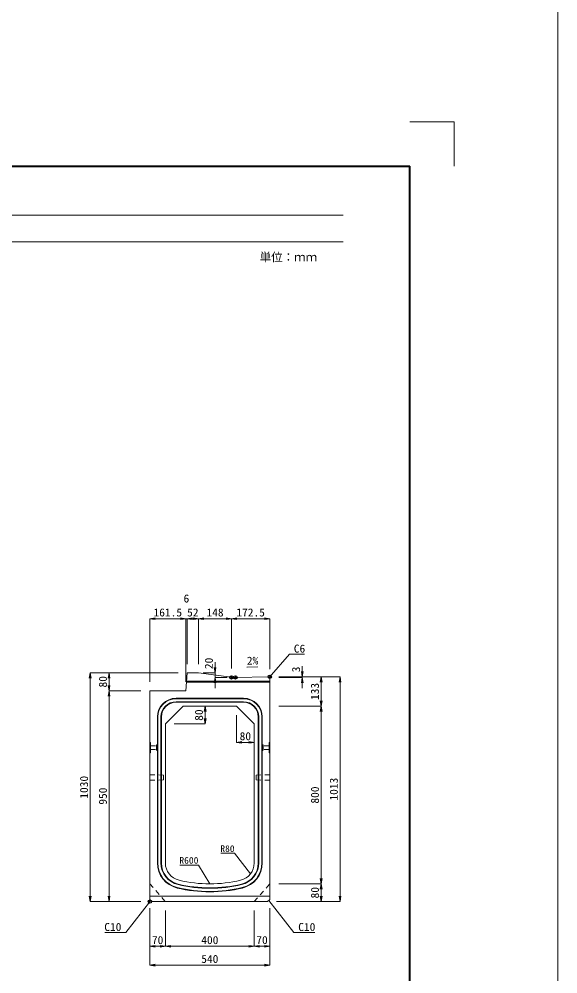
# Model space of a CAD drawing. Units: millimetres at full size; some dimension numbers follow another scale. Extents: x -1267 to 18002, y -8040 to 14480.
# Drawn here: x 15576 to 18002, y -5238 to -938 of the extents above; entities that cross this region are included whole.
import ezdxf
from ezdxf.enums import TextEntityAlignment as Align

# ---------------------------------------------------------------- set-up
doc = ezdxf.new("R2010")
doc.units = ezdxf.units.MM
doc.header["$LTSCALE"] = 30
doc.header["$PDMODE"] = 32
doc.header["$PDSIZE"] = 15
doc.linetypes.add('USER1', pattern=[1.35, 0.75, -0.6])
for name, color, linetype, lineweight in [('0_2', 7, 'Continuous', 13), ('Defpoints_3', 1, 'Continuous', 13), ('インサート', 3, 'USER1', 9), ('吊りマスター', 4, 'USER1', 9), ('図枠', 7, 'Continuous', 5), ('寸法線', 7, 'Continuous', 13), ('引出線', 4, 'Continuous', 13), ('本体', 2, 'Continuous', 13), ('目地', 132, 'Continuous', 5)]:
    doc.layers.add(name, color=color, linetype=linetype, lineweight=lineweight)
doc.layers.add('作業エリア', color=11, linetype='Continuous')
doc.styles.add('ＭＳ ゴシック', font='')
doc.styles.add('ＭＳ 明朝', font='')
doc.styles.get('ＭＳ ゴシック').set_extended_font_data('MS Gothic')
doc.styles.get('ＭＳ 明朝').set_extended_font_data('MS Mincho')

# ---------------------------------------------------------------- blocks, each defined once
blk = doc.blocks.new('open_arrow')
at = {"color": 0, "linetype": 'Continuous', "lineweight": -2}
blk.add_lwpolyline([(7.5, 1.25), (0, 0), (7.5, -1.25)], dxfattribs=at)

msp = doc.modelspace()

# ---------------------------------------------------------------- linework, layer by layer
at = {"layer": '0_2', "color": 5}
msp.add_line((18001.66, 14480.25), (18001.66, -8040.25), dxfattribs=at)
at = {"layer": 'Defpoints_3'}
for p in [(17334.44, -1400.17), (17534.44, -1600.17)]:
    msp.add_line(p, (17534.44, -1400.17), dxfattribs=at)
at = {"layer": 'インサート'}
for p, q in [((16167.64, -4210.51), (16194.64, -4210.51)), ((16167.64, -4210.51), (16167.64, -4227.51)), ((16197.64, -4206.51), (16194.64, -4206.51)), ((16194.64, -4206.51), (16194.64, -4231.51)), ((16197.64, -4231.51), (16197.64, -4206.51)), ((16671.24, -4206.51), (16674.24, -4206.51)), ((16671.24, -4231.51), (16671.24, -4206.51)), ((16674.24, -4206.51), (16674.24, -4231.51)), ((16701.24, -4210.51), (16674.24, -4210.51)), ((16701.24, -4210.51), (16701.24, -4227.51)), ((16167.64, -4227.51), (16194.64, -4227.51)), ((16194.64, -4231.51), (16197.64, -4231.51)), ((16674.24, -4231.51), (16671.24, -4231.51)), ((16701.24, -4227.51), (16674.24, -4227.51))]:
    msp.add_line(p, q, dxfattribs=at)
at = {"layer": '作業エリア'}
for p in [(16531.94, -3902.01), (16549.44, -3902.01), (16704.44, -3899.01), (16164.44, -4912.01)]:
    msp.add_point(p, dxfattribs=at)
at = {"layer": '吊りマスター'}
for p, q in [((16164.44, -4340.51), (16164.44, -4365.51)), ((16164.44, -4340.51), (16226.44, -4342.01)), ((16226.44, -4342.01), (16226.44, -4364.01)), ((16704.44, -4340.51), (16642.44, -4342.01)), ((16642.44, -4342.01), (16642.44, -4364.01)), ((16704.44, -4340.51), (16704.44, -4365.51)), ((16164.44, -4365.51), (16226.44, -4364.01)), ((16704.44, -4365.51), (16642.44, -4364.01))]:
    msp.add_line(p, q, dxfattribs=at)
at = {"layer": '図枠', "lineweight": 40}
for p in [(9534.44, -1600.17), (17334.44, -7140.17)]:
    msp.add_line(p, (17334.44, -1600.17), dxfattribs=at)
at = {"layer": '図枠', "lineweight": 13}
for p, q in [((9834.44, -1820.17), (17034.44, -1820.17)), ((9834.44, -1940.17), (17034.44, -1940.17))]:
    msp.add_line(p, q, dxfattribs=at)
at = {"layer": '寸法線'}
for p, q in [((16325.94, -3637.76), (16164.44, -3637.76)), ((16164.44, -3922.01), (16164.44, -3637.76)), ((16355.94, -3637.76), (16301.94, -3637.76)), ((16325.94, -3922.01), (16325.94, -3637.76)), ((16325.94, -3922.01), (16325.94, -3637.76)), ((16383.94, -3637.76), (16331.94, -3637.76)), ((16331.94, -3842.01), (16331.94, -3637.76)), ((16331.94, -3842.01), (16331.94, -3637.76)), ((16383.94, -3842.01), (16383.94, -3637.76)), ((16531.94, -3637.76), (16383.94, -3637.76)), ((16383.94, -3842.01), (16383.94, -3637.76)), ((16704.44, -3637.76), (16531.94, -3637.76)), ((16531.94, -3862.01), (16531.94, -3637.76)), ((16531.94, -3862.01), (16531.94, -3637.76)), ((16704.44, -3865.01), (16704.44, -3637.76)), ((16457.98, -3950.01), (16457.98, -3834.01)), ((16850.6, -3950.01), (16850.6, -3851.01)), ((15895.93, -4912.01), (15895.93, -3882.01)), ((16291.98, -3882.01), (15895.93, -3882.01)), ((15980.93, -3962.01), (15980.93, -3882.01)), ((16291.98, -3882.01), (15980.93, -3882.01)), ((16403.94, -3882.01), (16457.98, -3882.01)), ((16511.94, -3902.01), (16457.98, -3902.01)), ((16744.44, -3899.01), (16935.6, -3899.01)), ((16744.44, -3899.01), (16850.6, -3899.01)), ((16744.44, -3899.01), (17020.6, -3899.01)), ((16744.44, -3902.01), (16850.6, -3902.01)), ((16935.6, -4032.01), (16935.6, -3899.01)), ((17020.6, -4912.01), (17020.6, -3899.01)), ((15980.93, -4912.01), (15980.93, -3962.01)), ((16124.44, -3962.01), (15980.93, -3962.01)), ((16124.44, -3962.01), (15980.93, -3962.01)), ((16413.29, -4112.01), (16413.29, -4032.01)), ((16744.44, -4032.01), (16935.6, -4032.01)), ((16744.44, -4032.01), (16935.6, -4032.01)), ((16935.6, -4832.01), (16935.6, -4032.01)), ((16554.44, -4072.01), (16554.44, -4195.09)), ((16274.44, -4112.01), (16413.29, -4112.01)), ((16554.44, -4195.09), (16634.44, -4195.09)), ((16744.44, -4832.01), (16935.6, -4832.01)), ((16744.44, -4832.01), (16935.6, -4832.01)), ((16935.6, -4912.01), (16935.6, -4832.01)), ((16124.44, -4912.01), (15895.93, -4912.01)), ((16124.44, -4912.01), (15980.93, -4912.01)), ((16164.44, -4942.01), (16164.44, -5113.16)), ((16164.44, -4942.01), (16164.44, -5198.16)), ((16704.44, -4942.01), (16704.44, -5113.16)), ((16704.44, -4942.01), (16704.44, -5198.16)), ((16734.44, -4912.01), (16935.6, -4912.01)), ((16734.44, -4912.01), (17020.6, -4912.01)), ((16234.44, -4952.01), (16234.44, -5113.16)), ((16234.44, -4952.01), (16234.44, -5113.16)), ((16634.44, -4952.01), (16634.44, -5113.16)), ((16634.44, -4952.01), (16634.44, -5113.16)), ((16164.44, -5113.16), (16234.44, -5113.16)), ((16234.44, -5113.16), (16634.44, -5113.16)), ((16634.44, -5113.16), (16704.44, -5113.16)), ((16164.44, -5198.16), (16704.44, -5198.16))]:
    msp.add_line(p, q, dxfattribs=at)
at = {"layer": '引出線'}
for points in [[(16701.44, -3902.06), (16792.47, -3797.75), (16860.81, -3797.75)], [(16601.85, -3856.06), (16650.56, -3855.09), (16601.82, -3856.06)], [(16617.2, -4787.58), (16545.94, -4694.47), (16483.71, -4694.47)], [(16434.44, -4832.01), (16383.07, -4747.26), (16298.9, -4747.26)], [(16169.44, -4907.01), (16056.46, -5051.44), (15961.79, -5051.44)], [(16699.44, -4907.01), (16812.42, -5051.44), (16907.09, -5051.44)]]:
    msp.add_lwpolyline(points, dxfattribs=at)
at = {"layer": '本体'}
for p, q in [((16325.94, -3962.01), (16331.94, -3882.01)), ((16331.94, -3882.01), (16383.94, -3882.01)), ((16383.94, -3882.01), (16530.61, -3901.83)), ((16533.28, -3902.01), (16549.44, -3902.01)), ((16549.44, -3902.01), (16698.44, -3899.12)), ((16698.44, -3899.12), (16704.44, -3905.01)), ((16704.44, -4902.01), (16704.44, -3905.01)), ((16164.44, -4902.01), (16164.44, -3962.01)), ((16325.94, -3962.01), (16164.44, -3962.01)), ((16234.44, -4112.01), (16314.44, -4032.01)), ((16314.44, -4032.01), (16554.44, -4032.01)), ((16554.44, -4032.01), (16634.44, -4112.01)), ((16234.44, -4737.97), (16234.44, -4112.01)), ((16634.44, -4112.01), (16634.44, -4737.97)), ((16174.44, -4912.01), (16164.44, -4902.01)), ((16694.44, -4912.01), (16704.44, -4902.01)), ((16174.44, -4912.01), (16694.44, -4912.01))]:
    msp.add_line(p, q, dxfattribs=at)
at = {"layer": '本体', "lineweight": 9}
for p, q in [((16164.44, -4194.51), (16167.64, -4196.51)), ((16167.64, -4196.51), (16167.64, -4241.51)), ((16704.44, -4194.51), (16701.24, -4196.51)), ((16701.24, -4196.51), (16701.24, -4241.51)), ((16167.64, -4241.51), (16164.44, -4243.51)), ((16701.24, -4241.51), (16704.44, -4243.51)), ((16164.44, -4887.01), (16704.44, -4887.01))]:
    msp.add_line(p, q, dxfattribs=at)
at = {"layer": '本体', "linetype": 'USER1', "lineweight": 9}
for p, q in [((16164.44, -4832.01), (16234.44, -4912.01)), ((16634.44, -4912.01), (16704.44, -4832.01))]:
    msp.add_line(p, q, dxfattribs=at)
at = {"layer": '本体'}
for centre, radius, start, end in [((16533.28, -3882.01), 20, 262.30395, 270), ((16314.44, -4737.97), 80, 180, 256.65764), ((16554.44, -4737.97), 80, 283.34236, 0), ((16434.44, -4232.01), 600, 256.65764, 283.34236)]:
    msp.add_arc(centre, radius, start, end, dxfattribs=at)
at = {"layer": '目地'}
for p, q in [((16704.44, -3923.01), (16328.86, -3923.01)), ((16704.44, -3919.01), (16329.16, -3919.01)), ((16586.44, -3996.01), (16282.44, -3996.01)), ((16586.44, -3998.01), (16282.44, -3998.01)), ((16586.44, -4012.01), (16282.44, -4012.01)), ((16586.44, -4014.01), (16282.44, -4014.01)), ((16198.44, -4080.01), (16198.44, -4737.97)), ((16200.44, -4080.01), (16200.44, -4737.97)), ((16214.44, -4080.01), (16214.44, -4737.97)), ((16216.44, -4080.01), (16216.44, -4737.97)), ((16652.44, -4737.97), (16652.44, -4080.01)), ((16654.44, -4737.97), (16654.44, -4080.01)), ((16668.44, -4737.97), (16668.44, -4080.01)), ((16670.44, -4737.97), (16670.44, -4080.01))]:
    msp.add_line(p, q, dxfattribs=at)
for centre, radius, start, end in [((16282.44, -4080.01), 84, 90, 180), ((16282.44, -4080.01), 82, 90, 180), ((16586.44, -4080.01), 84, 0, 90), ((16586.44, -4080.01), 82, 0, 90), ((16282.44, -4080.01), 68, 90, 180), ((16282.44, -4080.01), 66, 90, 180), ((16586.44, -4080.01), 68, 0, 90), ((16586.44, -4080.01), 66, 0, 90), ((16314.44, -4737.97), 116, 180, 256.65764), ((16314.44, -4737.97), 114, 180, 256.65764), ((16314.44, -4737.97), 100, 180, 256.65764), ((16314.44, -4737.97), 98, 180, 256.65764), ((16554.44, -4737.97), 98, 283.34236, 0), ((16554.44, -4737.97), 100, 283.34236, 0), ((16554.44, -4737.97), 114, 283.34236, 0), ((16554.44, -4737.97), 116, 283.34236, 0), ((16434.44, -4232.01), 636, 256.65764, 283.34236), ((16434.44, -4232.01), 634, 256.65764, 283.34236), ((16434.44, -4232.01), 620, 256.65764, 283.34236), ((16434.44, -4232.01), 618, 256.65764, 283.34236)]:
    msp.add_arc(centre, radius, start, end, dxfattribs=at)

# ---------------------------------------------------------------- block references
at = {"layer": '寸法線', "xscale": 3.2, "yscale": 3.2}
for p in [(16164.44, -3637.76), (16331.94, -3637.76), (16383.94, -3637.76), (16531.94, -3637.76), (16554.44, -4195.09), (16164.44, -5113.16), (16234.44, -5113.16), (16634.44, -5113.16), (16164.44, -5198.16)]:
    msp.add_blockref('open_arrow', p, dxfattribs=at)
for p, rotation in [((16325.94, -3637.76), 180), ((16383.94, -3637.76), 180), ((16531.94, -3637.76), 180), ((16704.44, -3637.76), 180), ((16457.98, -3882.01), 90), ((15895.93, -3882.01), 270), ((15980.93, -3882.01), 270), ((16457.98, -3902.01), 270), ((16850.6, -3899.01), 90), ((16850.6, -3902.01), 270), ((16935.6, -3899.01), 270), ((17020.6, -3899.01), 270), ((15980.93, -3962.01), 90), ((15980.93, -3962.01), 270), ((16413.29, -4032.01), 270), ((16935.6, -4032.01), 90), ((16935.6, -4032.01), 270), ((16413.29, -4112.01), 90), ((16634.44, -4195.09), 180), ((16935.6, -4832.01), 90), ((16935.6, -4832.01), 270), ((15895.93, -4912.01), 90), ((15980.93, -4912.01), 90), ((16935.6, -4912.01), 90), ((17020.6, -4912.01), 90), ((16234.44, -5113.16), 180), ((16634.44, -5113.16), 180), ((16704.44, -5113.16), 180), ((16704.44, -5198.16), 180)]:
    msp.add_blockref('open_arrow', p, dxfattribs=dict(at, rotation=rotation))
at = {"layer": '引出線'}
for p, xscale, yscale, rotation in [((16601.85, -3856.06), 0.16, 0.16, 1.1), ((16701.44, -3902.06), 0.16, 0.16, 48.9), ((16617.2, -4787.58), 0.133, 0.133, 127.4), ((16434.44, -4832.01), 0.133, 0.133, 121.2), ((16169.44, -4907.01), 0.16, 0.16, 232), ((16699.44, -4907.01), 0.16, 0.16, 308)]:
    msp.add_blockref('open_arrow', p, dxfattribs=dict(at, xscale=xscale, yscale=yscale, rotation=rotation))

# ---------------------------------------------------------------- texts
at = {"layer": '図枠', "style": 'ＭＳ ゴシック'}
msp.add_text('単位：ｍｍ', height=37.98, dxfattribs=at).set_placement((16788.17, -2009.5), align=Align.MIDDLE_CENTER)
at = {"layer": '寸法線', "style": 'ＭＳ 明朝', "width": 1.05}
for s, p in [('6', (16328.94, -3546.92)), ('161.5', (16245.19, -3609.76)), ('52', (16357.94, -3609.76)), ('148', (16457.94, -3609.76)), ('172.5', (16618.19, -3609.76)), ('80', (16594.44, -4167.09)), ('70', (16199.44, -5085.16)), ('400', (16434.44, -5085.16)), ('70', (16669.44, -5085.16)), ('540', (16434.44, -5170.16))]:
    msp.add_text(s, height=36.03, dxfattribs=at).set_placement(p, align=Align.MIDDLE_CENTER)
for s, p in [('20', (16429.98, -3839.25)), ('3', (16822.6, -3866.36)), ('80', (15952.93, -3922.01)), ('133', (16907.6, -3965.51)), ('80', (16385.29, -4072.01)), ('1030', (15867.93, -4397.01)), ('1013', (16992.6, -4405.51)), ('950', (15952.93, -4437.01)), ('800', (16907.6, -4432.01)), ('80', (16907.6, -4872.01))]:
    msp.add_text(s, height=36.03, rotation=90, dxfattribs=at).set_placement(p, align=Align.MIDDLE_CENTER)
at = {"layer": '引出線', "style": 'ＭＳ 明朝', "width": 1.05}
for s, p in [('C6', (16812.47, -3754.55)), ('C10', (16832.42, -5008.24))]:
    msp.add_text(s, height=36.03, dxfattribs=at).set_placement(p, align=Align.TOP_LEFT)
msp.add_text('2%', height=36.03, rotation=1.146, dxfattribs=at).set_placement((16600.88, -3809.17), align=Align.TOP_LEFT)
for s, height, p in [('R80', 30.02, (16545.94, -4658.47)), ('R600', 30.02, (16383.07, -4711.26)), ('C10', 36.03, (16036.46, -5008.24))]:
    msp.add_text(s, height=height, dxfattribs=at).set_placement(p, align=Align.TOP_RIGHT)

doc.saveas('drawing.dxf')
